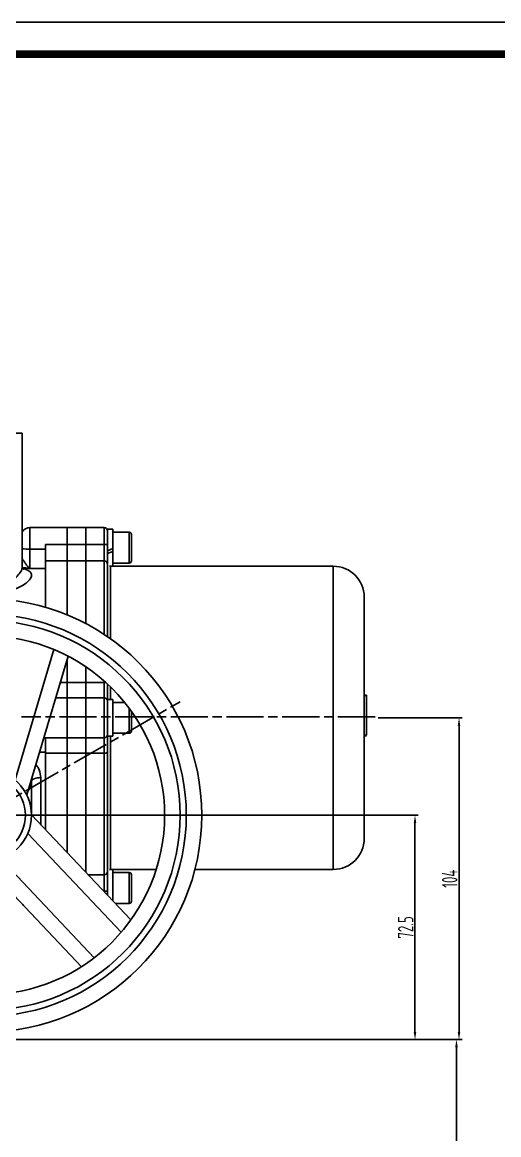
# Model space of a CAD drawing. Header units: millimetres. Extents: x 7829 to 9013, y 2050 to 2917.
# Drawn here: x 8296.3 to 8450.3, y 2557 to 2916.6 of the extents above; entities that cross this region are included whole.
import ezdxf

# ---------------------------------------------------------------- set-up
doc = ezdxf.new("R2010")
doc.units = ezdxf.units.MM
doc.linetypes.add('AM_ISO08W050', pattern=[18, 12, -1.5, 3, -1.5])
doc.layers.add('AM_5', color=3, linetype='Continuous', lineweight=25)
doc.layers.add('AM_7', color=4, linetype='AM_ISO08W050', lineweight=25)
doc.styles.add('工程字', font='gbenor.shx', dxfattribs={"width": 0.707, "bigfont": 'hztxt.shx'})
doc.dimstyles.new('AM_GB$0', dxfattribs={"dimtxt": 3.5, "dimasz": 2.5, "dimexe": 1, "dimexo": 1, "dimgap": 0.5, "dimtad": 1, "dimdsep": 46, "dimtxsty": '工程字', "dimcen": 0, "dimclrd": 256, "dimclre": 256, "dimclrt": 2, "dimadec": 0, "dimazin": 2, "dimtp": 0.1, "dimtm": 0.1, "dimtfac": 0.71, "dimtmove": 0, "dimatfit": 3, "dimfxl": 0, "dimlwd": -1, "dimlwe": -1, "dimarcsym": 0})

# ---------------------------------------------------------------- blocks, each defined once
blk = doc.blocks.new('*D37')
at = {"layer": 'AM_5', "transparency": 16777216}
for p, q in [((8285.37, 2660.28), (8424.21, 2660.28)), ((8423.21, 2590.28), (8423.21, 2657.78)), ((8281.37, 2587.78), (8424.21, 2587.78))]:
    blk.add_line(p, q, dxfattribs=at)
for points in [[(8422.79, 2657.78), (8423.63, 2657.78), (8423.21, 2660.28)], [(8422.79, 2590.28), (8423.63, 2590.28), (8423.21, 2587.78)]]:
    blk.add_solid(points, dxfattribs=at)
at = {"layer": 'Defpoints', "color": 0}
for p in [(8284.37, 2660.28), (8423.21, 2660.28), (8280.37, 2587.78)]:
    blk.add_point(p, dxfattribs=at)
at = {"layer": 'AM_5', "color": 2, "transparency": 16777216, "insert": (8420.21, 2624.03), "char_height": 5, "attachment_point": 5, "rotation": 90, "style": '工程字'}
blk.add_mtext('72.5', dxfattribs=at)
blk = doc.blocks.new('*D38')
at = {"layer": 'AM_5', "transparency": 16777216}
for p, q in [((8411.36, 2691.78), (8438.43, 2691.78)), ((8437.43, 2590.28), (8437.43, 2689.28)), ((8281.37, 2587.78), (8438.43, 2587.78))]:
    blk.add_line(p, q, dxfattribs=at)
for points in [[(8437.01, 2689.28), (8437.84, 2689.28), (8437.43, 2691.78)], [(8437.01, 2590.28), (8437.84, 2590.28), (8437.43, 2587.78)]]:
    blk.add_solid(points, dxfattribs=at)
at = {"layer": 'Defpoints', "color": 0}
for p in [(8410.36, 2691.78), (8437.43, 2691.78), (8280.37, 2587.78)]:
    blk.add_point(p, dxfattribs=at)
at = {"layer": 'AM_5', "color": 2, "transparency": 16777216, "insert": (8434.43, 2639.78), "char_height": 5, "attachment_point": 5, "rotation": 90, "style": '工程字'}
blk.add_mtext('104', dxfattribs=at)
blk = doc.blocks.new('*D39')
at = {"layer": 'AM_5', "transparency": 16777216}
for p, q in [((8285.31, 2587.78), (8437.61, 2587.78)), ((8436.61, 2585.28), (8436.61, 2318.55)), ((8278.8, 2316.05), (8437.61, 2316.05))]:
    blk.add_line(p, q, dxfattribs=at)
for points in [[(8436.19, 2585.28), (8437.03, 2585.28), (8436.61, 2587.78)], [(8436.19, 2318.55), (8437.03, 2318.55), (8436.61, 2316.05)]]:
    blk.add_solid(points, dxfattribs=at)
at = {"layer": 'Defpoints', "color": 0, "transparency": 16777216}
for p in [(8284.31, 2587.78), (8277.8, 2316.05), (8436.61, 2316.05)]:
    blk.add_point(p, dxfattribs=at)
at = {"layer": 'AM_5', "color": 2, "transparency": 16777216, "insert": (8433.3, 2451.92), "char_height": 5, "attachment_point": 5, "rotation": 90, "style": '工程字'}
blk.add_mtext('~300', dxfattribs=at)

msp = doc.modelspace()

# ---------------------------------------------------------------- linework, layer by layer
msp.add_line((9012.977, 2916.611), (7829.102, 2916.611))
at = {"color": 7, "linetype": 'Continuous', "lineweight": 25}
for p, q in [((8296.316, 2740.699), (8296.316, 2783.779)), ((8310.816, 2753.279), (8298.816, 2753.279)), ((8298.816, 2753.279), (8298.816, 2746.301)), ((8316.816, 2753.279), (8310.816, 2753.279)), ((8310.816, 2747.816), (8310.816, 2753.279)), ((8322.816, 2753.279), (8316.816, 2753.279)), ((8316.816, 2753.279), (8316.816, 2747.816)), ((8322.816, 2747.816), (8322.816, 2753.279)), ((8325.616, 2752.719), (8323.816, 2752.719)), ((8323.816, 2752.719), (8323.816, 2746.016)), ((8325.616, 2752.719), (8325.616, 2746.46)), ((8330.866, 2751.779), (8325.616, 2751.779)), ((8330.866, 2751.4), (8330.866, 2751.779)), ((8330.866, 2741.779), (8330.866, 2751.4)), ((8331.616, 2751.029), (8331.616, 2750.707)), ((8303.816, 2747.816), (8310.816, 2747.816)), ((8310.816, 2747.816), (8316.816, 2747.816)), ((8310.816, 2742.512), (8310.816, 2747.816)), ((8322.816, 2747.816), (8316.816, 2747.816)), ((8316.816, 2747.816), (8316.816, 2742.512)), ((8322.816, 2742.512), (8322.816, 2747.816)), ((8331.616, 2750.707), (8331.616, 2742.529)), ((8298.816, 2740.014), (8298.816, 2746.301)), ((8298.816, 2746.301), (8303.816, 2746.301)), ((8323.816, 2745.804), (8325.616, 2746.46)), ((8323.816, 2746.016), (8323.816, 2741.537)), ((8325.616, 2745.502), (8323.816, 2744.847)), ((8325.616, 2745.502), (8325.616, 2746.46)), ((8325.616, 2745.502), (8325.616, 2740.839)), ((8310.816, 2742.512), (8303.816, 2742.512)), ((8316.816, 2742.512), (8310.816, 2742.512)), ((8310.816, 2742.512), (8310.816, 2725.069)), ((8322.816, 2742.512), (8316.816, 2742.512)), ((8316.816, 2742.512), (8316.816, 2722.277)), ((8322.816, 2718.74), (8322.816, 2742.512)), ((8323.816, 2741.537), (8323.816, 2718.069)), ((8324.474, 2740.839), (8325.616, 2740.839)), ((8396.816, 2740.779), (8324.816, 2740.779)), ((8324.816, 2740.779), (8324.816, 2717.373)), ((8325.616, 2741.779), (8330.866, 2741.779)), ((8396.816, 2642.779), (8396.816, 2740.779)), ((8303.816, 2740.014), (8298.816, 2740.014)), ((8406.816, 2730.779), (8406.816, 2652.779)), ((8306.557, 2713.845), (8293.995, 2671.738)), ((8297.782, 2666.942), (8311.137, 2711.705)), ((8310.816, 2710.628), (8310.816, 2703.186)), ((8316.816, 2708.318), (8316.816, 2703.186)), ((8308.595, 2703.186), (8310.816, 2703.186)), ((8310.816, 2703.186), (8316.816, 2703.186)), ((8310.816, 2698.196), (8310.816, 2703.186)), ((8322.816, 2703.186), (8316.816, 2703.186)), ((8316.816, 2703.186), (8316.816, 2698.196)), ((8322.816, 2703.186), (8322.816, 2703.658)), ((8322.816, 2698.196), (8322.816, 2703.186)), ((8323.816, 2702.749), (8323.816, 2697.719)), ((8324.816, 2701.797), (8324.816, 2697.719)), ((8310.816, 2698.196), (8307.106, 2698.196)), ((8316.816, 2698.196), (8310.816, 2698.196)), ((8310.816, 2685.362), (8310.816, 2698.196)), ((8322.816, 2698.196), (8316.816, 2698.196)), ((8316.816, 2698.196), (8316.816, 2685.362)), ((8322.816, 2685.362), (8322.816, 2698.196)), ((8325.616, 2697.719), (8323.816, 2697.719)), ((8323.816, 2697.719), (8323.816, 2685.839)), ((8325.616, 2697.719), (8325.616, 2685.839)), ((8407.516, 2699.141), (8406.816, 2699.141)), ((8407.516, 2698.995), (8406.816, 2698.995)), ((8407.516, 2698.995), (8407.516, 2699.141)), ((8407.516, 2686.146), (8407.516, 2698.995)), ((8329.39, 2696.779), (8325.616, 2696.779)), ((8330.866, 2689.87), (8330.866, 2694.878)), ((8331.616, 2693.845), (8331.616, 2690.156)), ((8330.866, 2686.779), (8330.866, 2689.87)), ((8331.616, 2690.156), (8331.616, 2687.529)), ((8325.616, 2686.779), (8330.866, 2686.779)), ((8303.253, 2685.279), (8303.816, 2685.279)), ((8303.816, 2685.362), (8310.816, 2685.362)), ((8310.816, 2685.362), (8316.816, 2685.362)), ((8310.816, 2680.371), (8310.816, 2685.362)), ((8322.816, 2685.362), (8316.816, 2685.362)), ((8316.816, 2685.362), (8316.816, 2680.371)), ((8322.816, 2680.371), (8322.816, 2685.362)), ((8323.816, 2685.839), (8325.616, 2685.839)), ((8323.816, 2685.839), (8323.816, 2680.591)), ((8324.816, 2685.839), (8324.816, 2642.779)), ((8407.516, 2686.146), (8406.816, 2686.146)), ((8407.516, 2685.999), (8406.816, 2685.999)), ((8303.816, 2680.66), (8301.875, 2680.66)), ((8310.816, 2680.371), (8303.816, 2680.371)), ((8316.816, 2680.371), (8310.816, 2680.371)), ((8310.816, 2680.371), (8310.816, 2648.258)), ((8322.816, 2680.371), (8316.816, 2680.371)), ((8316.816, 2680.371), (8316.816, 2641.91)), ((8322.816, 2641.046), (8322.816, 2680.371)), ((8323.816, 2680.591), (8323.816, 2642.021)), ((8299.316, 2671.279), (8299.265, 2671.912)), ((8302.316, 2672.45), (8302.316, 2657.25)), ((8299.316, 2660.279), (8299.316, 2671.279)), ((8331.429, 2626.451), (8299.337, 2660.4)), ((8328.305, 2622.477), (8298.12, 2654.41)), ((8283.327, 2645.311), (8315.441, 2611.338)), ((8319.584, 2614.234), (8289.399, 2646.167)), ((8322.816, 2641.046), (8317.633, 2641.046)), ((8322.816, 2635.741), (8322.816, 2641.046)), ((8323.816, 2642.021), (8323.816, 2637.541)), ((8325.616, 2642.719), (8324.474, 2642.719)), ((8324.816, 2642.779), (8339.612, 2642.779)), ((8325.616, 2642.719), (8325.616, 2632.601)), ((8330.866, 2641.779), (8325.616, 2641.779)), ((8330.866, 2631.779), (8330.866, 2641.779)), ((8331.616, 2641.029), (8331.616, 2632.529)), ((8352.093, 2642.779), (8396.816, 2642.779)), ((8323.816, 2637.541), (8323.816, 2634.505)), ((8322.816, 2635.741), (8322.647, 2635.741)), ((8322.816, 2635.563), (8322.816, 2635.741)), ((8326.392, 2631.779), (8330.866, 2631.779))]:
    msp.add_line(p, q, dxfattribs=at)
at = {"const_width": 2.475}
msp.add_lwpolyline([(9002.664, 2906.299), (7880.664, 2906.299), (7880.664, 2060.674), (9002.664, 2060.674)], close=True, dxfattribs=at)
at = {"color": 7, "linetype": 'Continuous', "lineweight": 25, "flags": 128}
for points in [[(8324.816, 2740.779), (8324.62, 2740.798), (8324.474, 2740.839)], [(8299.316, 2671.279), (8299.373, 2671.507), (8299.544, 2671.727), (8299.821, 2671.93), (8300.194, 2672.107), (8300.649, 2672.253), (8301.167, 2672.361), (8301.73, 2672.428), (8302.316, 2672.45)], [(8324.474, 2642.719), (8324.62, 2642.76), (8324.816, 2642.779)], [(8296.474, 2631.403), (8296.694, 2631.158), (8296.811, 2631.046)]]:
    msp.add_lwpolyline(points, dxfattribs=at)
at = {"color": 7, "linetype": 'Continuous', "lineweight": 25}
for radius in [70, 65, 63, 58, 15, 13]:
    msp.add_circle((8284.316, 2660.279), radius, dxfattribs=at)
for centre, radius, start, end in [((8298.816, 2750.279), 3, 90, 146.44269), ((8322.816, 2752.279), 1, 0, 90), ((8330.866, 2751.029), 0.75, 0, 90), ((8323.059, 2746.13), 1.703, 63.63986, 98.22256), ((8298.509, 2770.274), 23.974, 264.75144, 270.73356), ((8322.828, 2741.524), 0.988, 0.71511, 90.69769), ((8330.866, 2742.529), 0.75, 270, 0), ((8396.816, 2730.779), 10, 0, 90), ((8322.843, 2699.418), 3.769, 81.76379, 90.42217), ((8322.822, 2697.202), 0.994, 0.37204, 90.36727), ((8322.822, 2686.356), 0.994, 269.63273, 359.62796), ((8330.866, 2687.529), 0.75, 270, 0), ((8323.053, 2681.676), 1.326, 259.65891, 305.08741), ((8294.922, 2670.885), 4.25, 318.91969, 7.85722), ((8396.816, 2652.779), 10, 270, 0), ((8322.828, 2642.033), 0.988, 269.30231, 359.28489), ((8330.866, 2641.029), 0.75, 0, 90), ((8323.059, 2637.427), 1.703, 261.77744, 296.36014), ((8330.866, 2632.529), 0.75, 270, 0)]:
    msp.add_arc(centre, radius, start, end, dxfattribs=at)
for points in [[(8296.316, 2783.779), (8296.238, 2783.779), (8296.083, 2783.779), (8294.862, 2783.779), (8293.065, 2783.779), (8291.5, 2783.779), (8290.718, 2783.779)], [(8310.816, 2753.279), (8310.816, 2753.2), (8310.816, 2753.043), (8310.816, 2751.821), (8310.816, 2750.044), (8310.816, 2748.559), (8310.816, 2747.816)], [(8303.816, 2742.512), (8303.816, 2742.708), (8303.816, 2743.099), (8303.816, 2744.341), (8303.816, 2745.934), (8303.816, 2747.189), (8303.816, 2747.816)], [(8310.816, 2747.816), (8310.816, 2747.189), (8310.816, 2745.934), (8310.816, 2744.341), (8310.816, 2743.099), (8310.816, 2742.708), (8310.816, 2742.512)], [(8310.816, 2703.186), (8310.816, 2702.569), (8310.816, 2701.336), (8310.816, 2699.816), (8310.816, 2698.669), (8310.816, 2698.353), (8310.816, 2698.196)], [(8310.816, 2698.196), (8310.816, 2697.996), (8310.816, 2697.597), (8310.816, 2696.071), (8310.816, 2694.073), (8310.816, 2691.779), (8310.816, 2689.485), (8310.816, 2687.487), (8310.816, 2685.961), (8310.816, 2685.562), (8310.816, 2685.362)], [(8303.816, 2680.371), (8303.816, 2680.988), (8303.816, 2682.222), (8303.816, 2683.741), (8303.816, 2684.889), (8303.816, 2685.204), (8303.816, 2685.362)], [(8310.816, 2685.362), (8310.816, 2685.204), (8310.816, 2684.889), (8310.816, 2683.741), (8310.816, 2682.222), (8310.816, 2680.988), (8310.816, 2680.371)]]:
    msp.add_open_spline(points, degree=3, dxfattribs=at)
for points, knots in [([(8290.718, 2735.212), (8291.521, 2735.529), (8293.126, 2736.162), (8294.819, 2737.613), (8295.894, 2739.078), (8296.397, 2740.161), (8296.278, 2740.636), (8296.261, 2740.706)], [0, 0, 0, 0, 0.2399175, 0.4792566, 0.7188546, 0.9584963, 1, 1, 1, 1]), ([(8296.316, 2743.195), (8296.38, 2743.095), (8296.626, 2742.713), (8297.156, 2741.952), (8297.737, 2741.11), (8298.281, 2740.42), (8298.638, 2740.149), (8298.816, 2740.014)], [0, 0, 0, 0, 0.0882578, 0.3383122, 0.5482672, 0.7749371, 1, 1, 1, 1]), ([(8296.617, 2739.819), (8296.624, 2739.815), (8296.654, 2739.798), (8296.391, 2740.096), (8296.349, 2740.448), (8296.316, 2740.721)], [0, 0, 0, 0, 0.061401, 0.2709984, 1, 1, 1, 1]), ([(8298.816, 2740.014), (8298.323, 2740.084), (8297.501, 2740.2), (8296.729, 2740.314), (8296.419, 2740.36)], [0, 0, 0, 0, 0.5984229, 1, 1, 1, 1]), ([(8303.816, 2742.512), (8303.816, 2741.878), (8303.816, 2740.609), (8303.816, 2737.48), (8303.816, 2733.456), (8303.816, 2730.058), (8303.816, 2727.834), (8303.816, 2727.472)], [0, 0, 0, 0, 0.2384074, 0.4768148, 0.7152223, 0.9536297, 1, 1, 1, 1]), ([(8310.816, 2742.512), (8310.816, 2741.878), (8310.816, 2740.61), (8310.816, 2737.475), (8310.816, 2733.477), (8310.816, 2729.285), (8310.816, 2726.175), (8310.816, 2724.95)], [0, 0, 0, 0, 0.2150451, 0.4300902, 0.6451352, 0.8601803, 1, 1, 1, 1]), ([(8296.668, 2739.954), (8296.883, 2739.913), (8297.961, 2739.703), (8299.003, 2739.008), (8299.506, 2737.844), (8298.837, 2736.426), (8297.222, 2734.965), (8294.819, 2733.582), (8292.687, 2733.014), (8291.619, 2732.73)], [0, 0, 0, 0, 0.0397615, 0.1997465, 0.359761, 0.5197666, 0.6797037, 0.8395623, 1, 1, 1, 1]), ([(8310.816, 2710.628), (8310.816, 2710.488), (8310.816, 2708.133), (8310.816, 2705.583), (8310.816, 2703.186)], [0, 0, 0, 0, 0.0597707, 1, 1, 1, 1]), ([(8303.816, 2680.371), (8303.816, 2678.007), (8303.816, 2673.278), (8303.816, 2666.63), (8303.816, 2660.643), (8303.816, 2657.252), (8303.816, 2655.663)], [0, 0, 0, 0, 0.25760506, 0.51521013, 0.77281519, 1, 1, 1, 1]), ([(8310.816, 2680.371), (8310.816, 2678.008), (8310.816, 2673.28), (8310.816, 2666.62), (8310.816, 2660.432), (8310.816, 2654.916), (8310.816, 2650.803), (8310.816, 2648.887), (8310.816, 2648.258)], [0, 0, 0, 0, 0.1821653, 0.3643306, 0.5464959, 0.7286613, 0.9108266, 1, 1, 1, 1]), ([(8300.677, 2676.644), (8300.842, 2676.463), (8301.307, 2675.954), (8302.061, 2674.569), (8302.214, 2673.298), (8302.316, 2672.45)], [0, 0, 0, 0, 0.1556661, 0.4371533, 1, 1, 1, 1])]:
    msp.add_open_spline(points, degree=3, knots=knots, dxfattribs=at)
at = {"layer": 'AM_7'}
for p, q in [((8281.895, 2659.182), (8347.356, 2696.976)), ((8410.308, 2692.079), (8296.02, 2692.079))]:
    msp.add_line(p, q, dxfattribs=at)

# ---------------------------------------------------------------- dimensions: what is measured, and where the dimension line sits
at = {"layer": 'AM_5'}
for base, p2, picture, middle in [((8437.428, 2691.779), (8410.361, 2691.779), '*D38', (8434.428, 2639.779)), ((8423.211, 2660.279), (8284.367, 2660.279), '*D37', (8420.211, 2624.029))]:
    dim = msp.add_linear_dim(base=base, p1=(8280.367, 2587.779), p2=p2, angle=90, dimstyle='AM_GB$0', override={"dimtxt": 5}, dxfattribs=at)
    dim.commit()
    dim.dimension.update_dxf_attribs({"geometry": picture, "text_midpoint": middle})
dim = msp.add_linear_dim(base=(8436.612, 2316.053), p1=(8284.314, 2587.785), p2=(8277.802, 2316.053), angle=90, text='~300', dimstyle='AM_GB$0', override={"dimtxt": 5}, dxfattribs=at)
dim.commit()
dim.dimension.update_dxf_attribs({"geometry": '*D39', "text_midpoint": (8433.3, 2451.919)})

doc.saveas('drawing.dxf')
